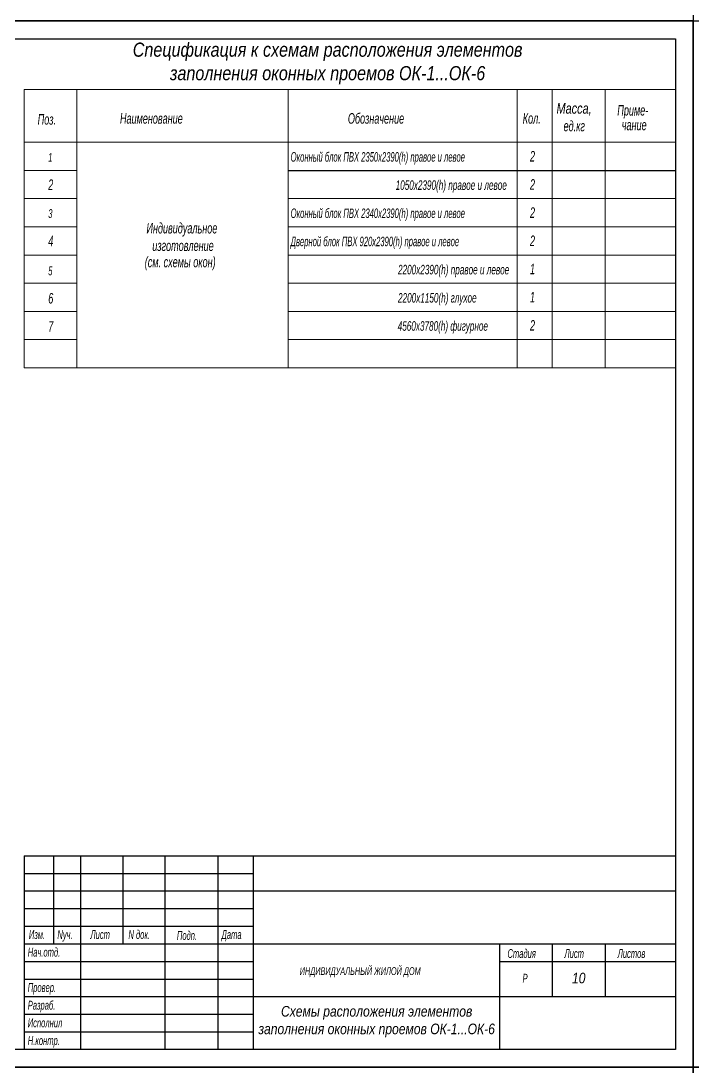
# Model space of a CAD drawing. Header units: millimetres. Extents: x 1582001 to 3303937, y 226471 to 491235.
# Drawn here: x 1688909 to 1708001, y 350655 to 380355 of the extents above; entities that cross this region are included whole.
import ezdxf

# ---------------------------------------------------------------- set-up
doc = ezdxf.new("R2010")
doc.units = ezdxf.units.MM
doc.layers.add('Надписи', color=7, linetype='Continuous', lineweight=15)
doc.layers.add('Текст-пояснений', color=135, linetype='Continuous', lineweight=15)
doc.layers.add('Т-Подписи', color=7, linetype='Continuous')
doc.layers.add('Формуляр', color=138, linetype='Continuous')
doc.styles.add('STYLE1', font='ARIALNI.TTF', dxfattribs={"height": 300})

msp = doc.modelspace()

# ---------------------------------------------------------------- linework, layer by layer
at = {"color": 0, "ltscale": 2}
msp.add_line((1696500.7, 376109.5), (1707500.7, 376109.5), dxfattribs=at)
at = {"layer": 'Текст-пояснений', "color": 0, "linetype": 'ByBlock'}
for p, q in [((1689000.7, 378409.5), (1707500.7, 378409.5)), ((1689000.7, 378409.5), (1707500.7, 378409.5)), ((1689000.7, 370509.5), (1689000.7, 378409.5)), ((1690500.7, 370509.5), (1690500.7, 378409.5)), ((1696500.7, 370509.5), (1696500.7, 378409.5)), ((1703000.7, 370509.5), (1703000.7, 378409.5)), ((1704000.7, 370509.5), (1704000.7, 378409.5)), ((1705500.7, 370509.5), (1705500.7, 378409.5)), ((1689000.7, 376909.5), (1707500.7, 376909.5)), ((1689000.7, 376109.5), (1690500.7, 376109.5)), ((1689000.7, 376109.5), (1690500.7, 376109.5)), ((1696500.7, 376109.5), (1707500.7, 376109.5)), ((1689000.7, 375309.5), (1690500.7, 375309.5)), ((1696500.7, 375309.5), (1707500.7, 375309.5)), ((1689000.7, 374509.5), (1690500.7, 374509.5)), ((1696500.7, 374509.5), (1707500.7, 374509.5)), ((1689000.7, 373709.5), (1690500.7, 373709.5)), ((1696500.7, 373709.5), (1707500.7, 373709.5)), ((1689000.7, 372909.5), (1690500.7, 372909.5)), ((1696500.7, 372909.5), (1707500.7, 372909.5)), ((1689000.7, 372109.5), (1690500.7, 372109.5)), ((1696500.7, 372109.5), (1707500.7, 372109.5)), ((1689000.7, 371309.5), (1690500.7, 371309.5)), ((1696500.7, 371309.5), (1707500.7, 371309.5)), ((1689000.7, 370509.5), (1707500.7, 370509.5)), ((1689000.7, 370509.5), (1690500.7, 370509.5)), ((1689000.7, 370509.5), (1690500.7, 370509.5)), ((1696500.7, 370509.5), (1707500.7, 370509.5)), ((1696500.7, 370509.5), (1707500.7, 370509.5))]:
    msp.add_line(p, q, dxfattribs=at)
at = {"layer": 'Формуляр', "color": 0}
for p, q in [((1689000.7, 356654.9), (1689000.7, 351154.9)), ((1689000.7, 356654.9), (1707500.7, 356654.9)), ((1689000.7, 356654.9), (1689000.7, 351154.9)), ((1689000.7, 356654.9), (1707500.7, 356654.9)), ((1689832.6, 356654.9), (1689832.6, 354154.9)), ((1689832.6, 356654.9), (1689832.6, 354154.9)), ((1690600.7, 356654.9), (1690600.7, 351154.9)), ((1690600.7, 356654.9), (1690600.7, 351154.9)), ((1691800.7, 356654.9), (1691800.7, 354154.9)), ((1691800.7, 356654.9), (1691800.7, 354154.9)), ((1693000.7, 356654.9), (1693000.7, 351154.9)), ((1693000.7, 356654.9), (1693000.7, 351154.9)), ((1694500.7, 356654.9), (1694500.7, 351154.9)), ((1694500.7, 356654.9), (1694500.7, 351154.9)), ((1695500.7, 356654.9), (1695500.7, 351154.9)), ((1695500.7, 356654.9), (1695500.7, 351154.9)), ((1689000.7, 356154.9), (1695500.7, 356154.9)), ((1689000.7, 356154.9), (1695500.7, 356154.9)), ((1689000.7, 355654.9), (1707500.7, 355654.9)), ((1689000.7, 355654.9), (1707500.7, 355654.9)), ((1689000.7, 355154.9), (1695500.7, 355154.9)), ((1689000.7, 355154.9), (1695500.7, 355154.9)), ((1689000.7, 354654.9), (1695500.7, 354654.9)), ((1689000.7, 354654.9), (1695500.7, 354654.9)), ((1689000.7, 354154.9), (1707500.7, 354154.9)), ((1689000.7, 354154.9), (1707500.7, 354154.9)), ((1702500.7, 354154.9), (1702500.7, 351154.9)), ((1702500.7, 354154.9), (1702500.7, 351154.9)), ((1704000.7, 354154.9), (1704000.7, 352654.9)), ((1704000.7, 354154.9), (1704000.7, 352654.9)), ((1705500.7, 354154.9), (1705500.7, 352654.9)), ((1705500.7, 354154.9), (1705500.7, 352654.9)), ((1689000.7, 353654.9), (1695500.7, 353654.9)), ((1689000.7, 353654.9), (1695500.7, 353654.9)), ((1702500.7, 353654.9), (1707500.7, 353654.9)), ((1702500.7, 353654.9), (1707500.7, 353654.9)), ((1689000.7, 353154.9), (1695500.7, 353154.9)), ((1689000.7, 353154.9), (1695500.7, 353154.9)), ((1689000.7, 352654.9), (1695500.7, 352654.9)), ((1689000.7, 352654.9), (1695500.7, 352654.9)), ((1695500.7, 352654.9), (1707500.7, 352654.9)), ((1695500.7, 352654.9), (1707500.7, 352654.9)), ((1689000.7, 352154.9), (1695500.7, 352154.9)), ((1689000.7, 352154.9), (1695500.7, 352154.9)), ((1689000.7, 351654.9), (1695500.7, 351654.9)), ((1689000.7, 351654.9), (1695500.7, 351654.9))]:
    msp.add_line(p, q, dxfattribs=at)
for points in [[(1666000.8, 410054.8), (1708000.7, 410054.8), (1708000.7, 380354.9), (1666000.8, 380354.9)], [(1666000.8, 380354.9), (1708000.7, 380354.9), (1708000.7, 350654.9), (1666000.8, 350654.9)], [(1666000.8, 380354.9), (1708000.7, 380354.9), (1708000.7, 350654.9), (1666000.8, 350654.9)], [(1668000.8, 351154.9), (1668000.8, 379844.8), (1707500.7, 379844.8), (1707500.7, 351154.9)], [(1668000.8, 351154.9), (1668000.8, 379844.8), (1707500.7, 379844.8), (1707500.7, 351154.9)]]:
    msp.add_lwpolyline(points, close=True, dxfattribs=at)
at = {"layer": 'Формуляр'}
for points in [[(1708000.7, 380354.9), (1750000.6, 380354.9), (1750000.6, 350654.9), (1708000.7, 350654.9)], [(1666000.8, 350654.9), (1708000.7, 350654.9), (1708000.7, 320955), (1666000.8, 320955)], [(1708000.7, 350654.9), (1750000.6, 350654.9), (1750000.6, 320955), (1708000.7, 320955)]]:
    msp.add_lwpolyline(points, close=True, dxfattribs=at)

# ---------------------------------------------------------------- texts
at = {"color": 0, "ltscale": 2, "style": 'STYLE1'}
for s, height, width, p in [('Масса,', 300, 0.9, (1704122.4, 377721.2)), ('Приме-', 300, 0.75, (1705848.5, 377667.9)), ('Поз.', 300, 0.75, (1689384.7, 377410.1)), ('Наименование', 300, 0.75, (1691722.3, 377437.5)), ('Обозначение', 300, 0.75, (1698195.8, 377437.5)), ('Кол.', 300, 0.75, (1703162.3, 377439)), ('ед.кг', 300, 0.75, (1704321.9, 377221.2)), ('чание', 300, 0.75, (1705975.9, 377251.3)), ('Оконный блок ПВХ 2350х2390(h) правое и левое', 270, 0.7, (1696569.5, 376359.5)), ('2', 300, 0.75, (1703367.8, 376362.3)), ('2', 300, 0.75, (1689685, 375554.9)), ('1050х2390(h) правое и левое', 270, 0.75, (1699551.7, 375559.5)), ('2', 300, 0.75, (1703367.8, 375562.3)), ('Оконный блок ПВХ 2340х2390(h) правое и левое', 270, 0.7, (1696569.5, 374759.5)), ('2', 300, 0.75, (1703367.8, 374762.3)), ('Индивидуальное ', 300, 0.75, (1692474.7, 374322.6)), ('4', 300, 0.75, (1689685, 373954.9)), ('Дверной блок ПВХ 920х2390(h) правое и левое', 270, 0.7, (1696569.5, 373959.5)), ('2', 300, 0.75, (1703367.8, 373962.3)), ('изготовление', 300, 0.75, (1692641, 373823.7)), ('(см. схемы окон)', 300, 0.75, (1692426.8, 373360.5)), ('2200х2390(h) правое и левое', 270, 0.75, (1699620.1, 373159.5)), ('1', 300, 0.75, (1703367.8, 373162.3)), ('6', 300, 0.75, (1689685, 372329.9)), ('2200х1150(h) глухое', 270, 0.75, (1699620.1, 372359.5)), ('1', 300, 0.75, (1703367.8, 372362.3)), ('4560х3780(h) фигурное', 270, 0.75, (1699611, 371559.5)), ('2', 300, 0.75, (1703367.8, 371562.3)), ('7', 300, 0.75, (1689685, 371529.9))]:
    msp.add_text(s, height=height, dxfattribs=dict(at, width=width)).set_placement(p)
at = {"color": 0, "ltscale": 2, "insert": (1697619.3, 379739.1), "char_height": 400, "width": 17282.723, "attachment_point": 2, "style": 'STYLE1'}
msp.add_mtext('Спецификация к схемам расположения элементов \\Pзаполнения оконных проемов ОК-1...ОК-6', dxfattribs=at)
at = {"ltscale": 2, "insert": (1699012.9, 352388.6), "char_height": 300, "width": 7000, "attachment_point": 2, "style": 'STYLE1'}
msp.add_mtext('Схемы расположения элементов заполнения оконных проемов ОК-1...ОК-6', dxfattribs=at)
at = {"layer": 'Надписи', "color": 0, "style": 'STYLE1', "width": 0.75}
for s, p in [('1', (1689685, 376359.5)), ('3', (1689685, 374759.5)), ('5', (1689685, 373134.5))]:
    msp.add_text(s, height=250, dxfattribs=at).set_placement(p)
at = {"layer": 'Т-Подписи', "color": 0, "ltscale": 2, "insert": (1704752.7, 353332.6), "char_height": 300, "width": 1500, "attachment_point": 2, "style": 'STYLE1'}
msp.add_mtext('10', dxfattribs=at)
at = {"layer": 'Формуляр', "color": 0, "style": 'STYLE1', "width": 0.75}
for s, height, p in [('Изм.', 250, (1689134.8, 354293)), ('Изм.', 250, (1689134.8, 354293)), ('Nуч.', 250, (1689944.3, 354293)), ('Nуч.', 250, (1689944.3, 354293)), ('Лист', 250, (1690883.8, 354293)), ('Лист', 250, (1690883.8, 354293)), ('N док.', 250, (1691963.1, 354293)), ('N док.', 250, (1691963.1, 354293)), ('Подп.', 250, (1693339.2, 354266)), ('Подп.', 250, (1693339.2, 354266)), ('Дата', 250, (1694607.3, 354293)), ('Дата', 250, (1694607.3, 354293)), ('Нач.отд.', 250, (1689103, 353791.3)), ('Нач.отд.', 250, (1689103, 353791.3)), ('Стадия', 250, (1702729, 353754.2)), ('Стадия', 250, (1702729, 353754.2)), ('Лист', 250, (1704348, 353754.2)), ('Лист', 250, (1704348, 353754.2)), ('Листов', 250, (1705859, 353754.2)), ('Листов', 250, (1705859, 353754.2)), ('ИНДИВИДУАЛЬНЫЙ ЖИЛОЙ ДОМ', 220, (1696827.9, 353269.9)), ('ИНДИВИДУАЛЬНЫЙ ЖИЛОЙ ДОМ', 220, (1696827.9, 353269.9)), ('Р', 250, (1703156.7, 353052.1)), ('Р', 250, (1703156.7, 353052.1)), ('Провер.', 250, (1689103, 352788)), ('Провер.', 250, (1689103, 352788)), ('Разраб.', 250, (1689103, 352286.4)), ('Разраб.', 250, (1689103, 352286.4)), ('Исполнил', 250, (1689103, 351784.7)), ('Исполнил', 250, (1689103, 351784.7)), ('Н.контр.', 250, (1689103, 351283.1)), ('Н.контр.', 250, (1689103, 351283.1))]:
    msp.add_text(s, height=height, dxfattribs=at).set_placement(p)

doc.saveas('drawing.dxf')
